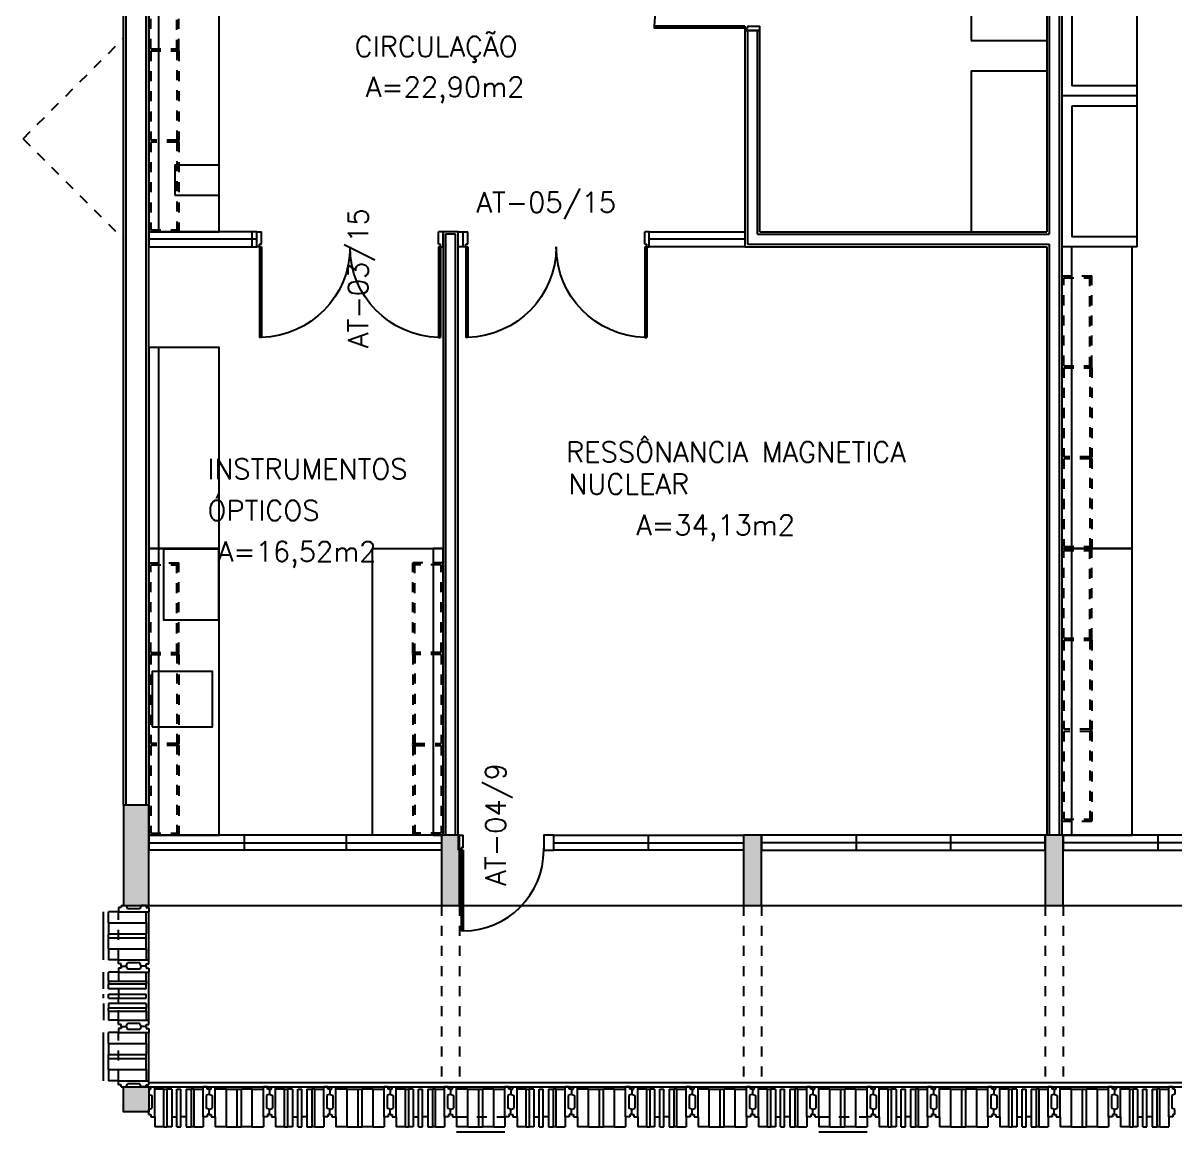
# Model space of a CAD drawing. Header units: metres. Extents: x -31 to 130, y -13 to 69.
# Drawn here: x -1.45 to 10, y -2.88 to 8.15 of the extents above; entities that cross this region are included whole.
import ezdxf

# ---------------------------------------------------------------- set-up
doc = ezdxf.new("R2010")
doc.units = ezdxf.units.M
doc.header["$LTSCALE"] = 0.002
doc.header["$MEASUREMENT"] = 0
doc.linetypes.add('HIDDEN', pattern=[9.525, 6.35, -3.175])
for name, color, linetype in [('ar-acesso', 2, 'CONTINUOUS'), ('ar-alv', 2, 'CONTINUOUS'), ('ar-armario', 1, 'CONTINUOUS'), ('ar-armarioproj', 1, 'HIDDEN'), ('ar-banc', 1, 'CONTINUOUS'), ('ar-brs', 2, 'CONTINUOUS'), ('ar-cap', 1, 'CONTINUOUS'), ('ar-castelo', 2, 'CONTINUOUS'), ('ar-equip', 2, 'CONTINUOUS'), ('ar-esc', 2, 'CONTINUOUS'), ('ar-esq', 2, 'CONTINUOUS'), ('ar-estc', 1, 'CONTINUOUS'), ('ar-piso', 1, 'CONTINUOUS'), ('ar-porta', 1, 'CONTINUOUS'), ('ar-proj', 1, 'HIDDEN'), ('ar-reboco', 2, 'CONTINUOUS'), ('banc', 1, 'CONTINUOUS'), ('brs-proj', 1, 'HIDDEN'), ('brs1', 2, 'CONTINUOUS'), ('brs2', 1, 'CONTINUOUS'), ('brs3', 1, 'CONTINUOUS'), ('brs4', 1, 'CONTINUOUS'), ('brs5', 1, 'CONTINUOUS'), ('cap01', 2, 'CONTINUOUS'), ('cap02', 1, 'CONTINUOUS'), ('ENDEREÇO', 2, 'CONTINUOUS'), ('esq-01', 1, 'CONTINUOUS'), ('esq-02', 1, 'CONTINUOUS'), ('esq01', 3, 'CONTINUOUS'), ('esq02', 2, 'CONTINUOUS'), ('estc-01', 3, 'CONTINUOUS'), ('h-estc', 3, 'CONTINUOUS'), ('ptm', 2, 'CONTINUOUS'), ('TEXTO', 2, 'CONTINUOUS'), ('ÁREA', 2, 'CONTINUOUS')]:
    doc.layers.add(name, color=color, linetype=linetype)
doc.styles.add('UNB-100', font='simplex.shx', dxfattribs={"height": 0.2})
doc.styles.add('UNB1-100', font='simplex.shx', dxfattribs={"height": 0.2})

# ---------------------------------------------------------------- blocks, each defined once
blk = doc.blocks.new('plr01-01p')
at = {"layer": 'h-estc'}
blk.add_hatch(color=3, dxfattribs=at).paths.add_polyline_path([(0.09, 0.075), (-0.09, 0.075), (-0.09, -0.625), (0.09, -0.625)])
at = {"layer": 'estc-01', "color": 3}
blk.add_lwpolyline([(-0.09, 0.075), (-0.09, -0.625), (0.09, -0.625), (0.09, 0.075)], close=True, dxfattribs=at)
blk = doc.blocks.new('esq02-01p')
at = {"layer": 'esq-01'}
for p, q in [((2.91, 0), (0.09, 0)), ((1.03, -0.075), (1.03, 0.075)), ((1.97, -0.075), (1.97, 0.075))]:
    blk.add_line(p, q, dxfattribs=at)
at = {"layer": 'esq-02'}
blk.add_lwpolyline([(2.91, -0.075), (0.09, -0.075), (0.09, 0.075), (2.91, 0.075)], close=True, dxfattribs=at)
blk = doc.blocks.new('cp-01p')
at = {"layer": 'cap01'}
for p, q in [((-0.75, 0.75), (-0.75, 0.65)), ((-0.75, 0.75), (0, 0.75)), ((-0.725, 0.75), (0, 0.75)), ((0, -0.75), (0, 0.75)), ((-0.75, 0.65), (-0.1, 0.65)), ((-0.1, -0.65), (-0.1, 0.65)), ((-0.75, -0.65), (-0.1, -0.65)), ((-0.75, -0.65), (-0.75, -0.75)), ((-0.75, -0.75), (0, -0.75))]:
    blk.add_line(p, q, dxfattribs=at)
at = {"layer": 'cap02'}
blk.add_line((-0.75, 0.65), (-0.75, -0.65), dxfattribs=at)
blk = doc.blocks.new('plr01-02p')
at = {"layer": 'h-estc'}
blk.add_hatch(color=3, dxfattribs=at).paths.add_polyline_path([(0.125, 0.375), (-0.125, 0.375), (-0.125, -0.625), (0.125, -0.625)])
at = {"layer": 'estc-01', "color": 3}
blk.add_lwpolyline([(-0.125, 0.375), (-0.125, -0.625), (0.125, -0.625), (0.125, 0.375)], close=True, dxfattribs=at)
blk = doc.blocks.new('brs01-01p-leste')
at = {"layer": 'brs1'}
for p, q in [((-3, 0.2), (-2.98, 0.2)), ((-3, 0.2), (-3, 0.15)), ((-3, 0.15), (-2.97, 0.137)), ((-2.98, 0.225), (-2.94, 0.225)), ((-2.98, 0.2), (-2.98, 0.225)), ((-2.97, 0.137), (-2.97, 0.013)), ((-2.94, -0.075), (-2.94, 0.225)), ((-2.42, 0.225), (-2.46, 0.225)), ((-2.46, -0.075), (-2.46, 0.225)), ((-2.4, 0.15), (-2.43, 0.137)), ((-2.43, 0.137), (-2.43, 0.013)), ((-2.42, 0.2), (-2.42, 0.225)), ((-2.4, 0.2), (-2.42, 0.2)), ((-2.4, 0.2), (-2.38, 0.2)), ((-2.4, 0.2), (-2.4, 0.15)), ((-2.4, 0.2), (-2.4, 0.15)), ((-2.4, 0.15), (-2.37, 0.137)), ((-2.38, 0.225), (-2.34, 0.225)), ((-2.38, 0.2), (-2.38, 0.225)), ((-2.37, 0.137), (-2.37, 0.013)), ((-2.34, -0.075), (-2.34, 0.225)), ((-1.82, 0.225), (-1.86, 0.225)), ((-1.86, -0.075), (-1.86, 0.225)), ((-1.8, 0.15), (-1.83, 0.137)), ((-1.83, 0.137), (-1.83, 0.013)), ((-1.82, 0.2), (-1.82, 0.225)), ((-1.8, 0.2), (-1.82, 0.2)), ((-1.8, 0.2), (-1.78, 0.2)), ((-1.8, 0.2), (-1.8, 0.15)), ((-1.8, 0.2), (-1.8, 0.15)), ((-1.8, 0.15), (-1.77, 0.137)), ((-1.78, 0.225), (-1.74, 0.225)), ((-1.78, 0.2), (-1.78, 0.225)), ((-1.77, 0.137), (-1.77, 0.013)), ((-1.74, -0.075), (-1.74, 0.225)), ((-1.22, 0.225), (-1.26, 0.225)), ((-1.26, -0.075), (-1.26, 0.225)), ((-1.2, 0.15), (-1.23, 0.137)), ((-1.23, 0.137), (-1.23, 0.013)), ((-1.22, 0.2), (-1.22, 0.225)), ((-1.2, 0.2), (-1.22, 0.2)), ((-1.2, 0.2), (-1.18, 0.2)), ((-1.2, 0.2), (-1.2, 0.15)), ((-1.2, 0.2), (-1.2, 0.15)), ((-1.2, 0.15), (-1.17, 0.137)), ((-1.18, 0.225), (-1.14, 0.225)), ((-1.18, 0.2), (-1.18, 0.225)), ((-1.17, 0.137), (-1.17, 0.013)), ((-1.14, -0.075), (-1.14, 0.225)), ((-0.62, 0.225), (-0.66, 0.225)), ((-0.66, -0.075), (-0.66, 0.225)), ((-0.6, 0.15), (-0.63, 0.137)), ((-0.63, 0.137), (-0.63, 0.013)), ((-0.62, 0.2), (-0.62, 0.225)), ((-0.6, 0.2), (-0.62, 0.2)), ((-0.6, 0.2), (-0.6, 0.15)), ((-0.6, 0.2), (-0.58, 0.2)), ((-0.6, 0.2), (-0.6, 0.15)), ((-0.6, 0.15), (-0.57, 0.137)), ((-0.58, 0.225), (-0.54, 0.225)), ((-0.58, 0.2), (-0.58, 0.225)), ((-0.57, 0.137), (-0.57, 0.013)), ((-0.54, -0.075), (-0.54, 0.225)), ((-0.02, 0.225), (-0.06, 0.225)), ((-0.06, -0.075), (-0.06, 0.225)), ((0, 0.15), (-0.03, 0.137)), ((-0.03, 0.137), (-0.03, 0.013)), ((-0.02, 0.2), (-0.02, 0.225)), ((0, 0.2), (-0.02, 0.2)), ((0, 0.2), (0, 0.15)), ((-3, 0), (-2.97, 0.013)), ((-2.4, 0), (-2.43, 0.013)), ((-2.4, 0), (-2.37, 0.013)), ((-1.8, 0), (-1.83, 0.013)), ((-1.8, 0), (-1.77, 0.013)), ((-1.2, 0), (-1.23, 0.013)), ((-1.2, 0), (-1.17, 0.013)), ((-0.6, 0), (-0.63, 0.013)), ((-0.6, 0), (-0.57, 0.013)), ((0, 0), (-0.03, 0.013)), ((-3, -0.05), (-3, 0)), ((-3, -0.05), (-2.98, -0.05)), ((-2.98, -0.05), (-2.98, -0.075)), ((-2.98, -0.075), (-2.94, -0.075)), ((-2.42, -0.075), (-2.46, -0.075)), ((-2.42, -0.05), (-2.42, -0.075)), ((-2.4, -0.05), (-2.42, -0.05)), ((-2.4, -0.05), (-2.4, 0)), ((-2.4, -0.05), (-2.4, 0)), ((-2.4, -0.05), (-2.38, -0.05)), ((-2.38, -0.05), (-2.38, -0.075)), ((-2.38, -0.075), (-2.34, -0.075)), ((-1.82, -0.075), (-1.86, -0.075)), ((-1.82, -0.05), (-1.82, -0.075)), ((-1.8, -0.05), (-1.82, -0.05)), ((-1.8, -0.05), (-1.8, 0)), ((-1.8, -0.05), (-1.8, 0)), ((-1.8, -0.05), (-1.78, -0.05)), ((-1.78, -0.05), (-1.78, -0.075)), ((-1.78, -0.075), (-1.74, -0.075)), ((-1.22, -0.075), (-1.26, -0.075)), ((-1.22, -0.05), (-1.22, -0.075)), ((-1.2, -0.05), (-1.22, -0.05)), ((-1.2, -0.05), (-1.2, 0)), ((-1.2, -0.05), (-1.2, 0)), ((-1.2, -0.05), (-1.18, -0.05)), ((-1.18, -0.05), (-1.18, -0.075)), ((-1.18, -0.075), (-1.14, -0.075)), ((-0.62, -0.075), (-0.66, -0.075)), ((-0.62, -0.05), (-0.62, -0.075)), ((-0.6, -0.05), (-0.62, -0.05)), ((-0.6, -0.05), (-0.6, 0)), ((-0.6, -0.05), (-0.6, 0)), ((-0.6, -0.05), (-0.58, -0.05)), ((-0.58, -0.05), (-0.58, -0.075)), ((-0.58, -0.075), (-0.54, -0.075)), ((-0.02, -0.075), (-0.06, -0.075)), ((-0.02, -0.05), (-0.02, -0.075)), ((0, -0.05), (-0.02, -0.05)), ((0, -0.05), (0, 0))]:
    blk.add_line(p, q, dxfattribs=at)
at = {"layer": 'brs2'}
for p, q in [((-2.94, 0.225), (-2.46, 0.225)), ((-2.34, 0.225), (-1.86, 0.225)), ((-2.229, 0.2), (-2.12, 0.2)), ((-1.971, 0.2), (-2.08, 0.2)), ((-1.74, 0.225), (-1.26, 0.225)), ((-1.14, 0.225), (-0.66, 0.225)), ((-1.029, 0.2), (-0.92, 0.2)), ((-0.771, 0.2), (-0.88, 0.2)), ((-0.54, 0.225), (-0.06, 0.225)), ((-2.772, -0.075), (-2.72, -0.075)), ((-2.628, -0.075), (-2.68, -0.075)), ((-1.572, -0.075), (-1.52, -0.075)), ((-1.428, -0.075), (-1.48, -0.075)), ((-0.372, -0.075), (-0.32, -0.075)), ((-0.228, -0.075), (-0.28, -0.075)), ((-2.229, -0.175), (-2.12, -0.175)), ((-1.971, -0.175), (-2.08, -0.175)), ((-1.029, -0.175), (-0.92, -0.175)), ((-0.771, -0.175), (-0.88, -0.175))]:
    blk.add_line(p, q, dxfattribs=at)
at = {"layer": 'brs3'}
for p, q in [((-2.82, 0.2), (-2.82, -0.175)), ((-2.772, 0.2), (-2.82, 0.2)), ((-2.772, 0.2), (-2.772, -0.175)), ((-2.628, 0.2), (-2.628, -0.175)), ((-2.628, 0.2), (-2.58, 0.2)), ((-2.58, 0.2), (-2.58, -0.175)), ((-2.12, -0.175), (-2.12, 0.2)), ((-2.12, 0.2), (-2.08, 0.2)), ((-2.08, -0.175), (-2.08, 0.2)), ((-1.62, 0.2), (-1.62, -0.175)), ((-1.572, 0.2), (-1.62, 0.2)), ((-1.572, 0.2), (-1.572, -0.175)), ((-1.428, 0.2), (-1.428, -0.175)), ((-1.428, 0.2), (-1.38, 0.2)), ((-1.38, 0.2), (-1.38, -0.175)), ((-0.92, -0.175), (-0.92, 0.2)), ((-0.92, 0.2), (-0.88, 0.2)), ((-0.88, -0.175), (-0.88, 0.2)), ((-0.42, 0.2), (-0.42, -0.175)), ((-0.372, 0.2), (-0.42, 0.2)), ((-0.372, 0.2), (-0.372, -0.175)), ((-0.228, 0.2), (-0.228, -0.175)), ((-0.228, 0.2), (-0.18, 0.2)), ((-0.18, 0.2), (-0.18, -0.175)), ((-2.772, -0.175), (-2.82, -0.175)), ((-2.628, -0.175), (-2.58, -0.175)), ((-2.12, -0.175), (-2.08, -0.175)), ((-1.572, -0.175), (-1.62, -0.175)), ((-1.428, -0.175), (-1.38, -0.175)), ((-0.92, -0.175), (-0.88, -0.175)), ((-0.372, -0.175), (-0.42, -0.175)), ((-0.228, -0.175), (-0.18, -0.175))]:
    blk.add_line(p, q, dxfattribs=at)
at = {"layer": 'brs4'}
for p, q in [((-2.85, 0.2), (-2.94, 0.2)), ((-2.85, -0.175), (-2.85, 0.2)), ((-2.85, 0.2), (-2.82, 0.2)), ((-2.72, -0.175), (-2.72, 0.2)), ((-2.72, 0.2), (-2.68, 0.2)), ((-2.68, -0.175), (-2.68, 0.2)), ((-2.55, 0.2), (-2.58, 0.2)), ((-2.55, 0.2), (-2.46, 0.2)), ((-2.55, -0.175), (-2.55, 0.2)), ((-2.229, 0.2), (-2.34, 0.2)), ((-2.229, -0.175), (-2.229, 0.2)), ((-1.971, 0.2), (-1.86, 0.2)), ((-1.971, -0.175), (-1.971, 0.2)), ((-1.65, 0.2), (-1.74, 0.2)), ((-1.65, -0.175), (-1.65, 0.2)), ((-1.65, 0.2), (-1.62, 0.2)), ((-1.52, -0.175), (-1.52, 0.2)), ((-1.52, 0.2), (-1.48, 0.2)), ((-1.48, -0.175), (-1.48, 0.2)), ((-1.35, 0.2), (-1.38, 0.2)), ((-1.35, 0.2), (-1.26, 0.2)), ((-1.35, -0.175), (-1.35, 0.2)), ((-1.029, 0.2), (-1.14, 0.2)), ((-1.029, -0.175), (-1.029, 0.2)), ((-0.771, 0.2), (-0.66, 0.2)), ((-0.771, -0.175), (-0.771, 0.2)), ((-0.45, 0.2), (-0.54, 0.2)), ((-0.45, -0.175), (-0.45, 0.2)), ((-0.45, 0.2), (-0.42, 0.2)), ((-0.32, -0.175), (-0.32, 0.2)), ((-0.32, 0.2), (-0.28, 0.2)), ((-0.28, -0.175), (-0.28, 0.2)), ((-0.15, 0.2), (-0.18, 0.2)), ((-0.15, 0.2), (-0.06, 0.2)), ((-0.15, -0.175), (-0.15, 0.2)), ((-2.94, -0.075), (-2.94, -0.175)), ((-2.46, -0.075), (-2.46, -0.175)), ((-2.34, -0.075), (-2.34, -0.175)), ((-1.86, -0.075), (-1.86, -0.175)), ((-1.74, -0.075), (-1.74, -0.175)), ((-1.26, -0.075), (-1.26, -0.175)), ((-1.14, -0.075), (-1.14, -0.175)), ((-0.66, -0.075), (-0.66, -0.175)), ((-0.54, -0.075), (-0.54, -0.175)), ((-0.06, -0.075), (-0.06, -0.175)), ((-2.85, -0.175), (-2.94, -0.175)), ((-2.85, -0.175), (-2.82, -0.175)), ((-2.72, -0.175), (-2.68, -0.175)), ((-2.55, -0.175), (-2.58, -0.175)), ((-2.55, -0.175), (-2.46, -0.175)), ((-2.229, -0.175), (-2.34, -0.175)), ((-1.971, -0.175), (-1.86, -0.175)), ((-1.65, -0.175), (-1.74, -0.175)), ((-1.65, -0.175), (-1.62, -0.175)), ((-1.52, -0.175), (-1.48, -0.175)), ((-1.35, -0.175), (-1.38, -0.175)), ((-1.35, -0.175), (-1.26, -0.175)), ((-1.029, -0.175), (-1.14, -0.175)), ((-0.771, -0.175), (-0.66, -0.175)), ((-0.45, -0.175), (-0.54, -0.175)), ((-0.45, -0.175), (-0.42, -0.175)), ((-0.32, -0.175), (-0.28, -0.175)), ((-0.15, -0.175), (-0.18, -0.175)), ((-0.15, -0.175), (-0.06, -0.175))]:
    blk.add_line(p, q, dxfattribs=at)
blk = doc.blocks.new('BRS01-03C')
at = {"layer": 'brs-proj'}
blk.add_line((0.54, 0.075), (0.06, 0.075), dxfattribs=at)
at = {"layer": 'brs1'}
for p, q in [((0, 0.05), (0.02, 0.05)), ((0, 0.05), (0, 0)), ((0, 0), (0.03, -0.013)), ((0.02, 0.075), (0.06, 0.075)), ((0.02, 0.05), (0.02, 0.075)), ((0.06, 0.075), (0.06, -0.225)), ((0.54, 0.075), (0.54, -0.225)), ((0.58, 0.075), (0.54, 0.075)), ((0.6, 0), (0.57, -0.013)), ((0.58, 0.05), (0.58, 0.075)), ((0.6, 0.05), (0.58, 0.05)), ((0.6, 0.05), (0.6, 0)), ((0.03, -0.137), (0.03, -0.013)), ((0.57, -0.137), (0.57, -0.013)), ((0, -0.15), (0.03, -0.137)), ((0, -0.2), (0, -0.15)), ((0, -0.2), (0.02, -0.2)), ((0.02, -0.2), (0.02, -0.225)), ((0.02, -0.225), (0.06, -0.225)), ((0.58, -0.225), (0.54, -0.225)), ((0.6, -0.15), (0.57, -0.137)), ((0.58, -0.2), (0.58, -0.225)), ((0.6, -0.2), (0.58, -0.2)), ((0.6, -0.2), (0.6, -0.15))]:
    blk.add_line(p, q, dxfattribs=at)
at = {"layer": 'brs2'}
blk.add_line((0.54, -0.225), (0.06, -0.225), dxfattribs=at)
at = {"layer": 'brs3'}
for p, q in [((0.28, 0.175), (0.28, -0.2)), ((0.32, 0.175), (0.28, 0.175)), ((0.32, 0.175), (0.32, -0.2)), ((0.32, -0.2), (0.28, -0.2))]:
    blk.add_line(p, q, dxfattribs=at)
at = {"layer": 'brs4'}
for p, q in [((0.06, 0.075), (0.06, 0.175)), ((0.171, 0.175), (0.06, 0.175)), ((0.171, 0.175), (0.171, -0.2)), ((0.429, 0.175), (0.54, 0.175)), ((0.429, 0.175), (0.429, -0.2)), ((0.54, 0.075), (0.54, 0.175)), ((0.171, -0.2), (0.06, -0.2)), ((0.429, -0.2), (0.54, -0.2))]:
    blk.add_line(p, q, dxfattribs=at)
at = {"layer": 'brs4', "color": 1}
for p, q in [((0.171, 0.175), (0.28, 0.175)), ((0.429, 0.175), (0.32, 0.175)), ((0.171, -0.2), (0.28, -0.2)), ((0.429, -0.2), (0.32, -0.2))]:
    blk.add_line(p, q, dxfattribs=at)
at = {"layer": 'brs5'}
blk.add_line((0.54, 0.225), (0.06, 0.225), dxfattribs=at)
blk = doc.blocks.new('BRS01-02C')
at = {"layer": 'brs-proj'}
for p, q in [((0.06, 0.075), (0.228, 0.075)), ((0.28, 0.075), (0.32, 0.075)), ((0.54, 0.075), (0.372, 0.075))]:
    blk.add_line(p, q, dxfattribs=at)
at = {"layer": 'brs1'}
for p, q in [((0, 0.05), (0.02, 0.05)), ((0, 0.05), (0, 0)), ((0, 0), (0.03, -0.013)), ((0.02, 0.075), (0.06, 0.075)), ((0.02, 0.05), (0.02, 0.075)), ((0.06, 0.075), (0.06, -0.225)), ((0.54, 0.075), (0.54, -0.225)), ((0.58, 0.075), (0.54, 0.075)), ((0.6, 0), (0.57, -0.013)), ((0.58, 0.05), (0.58, 0.075)), ((0.6, 0.05), (0.58, 0.05)), ((0.6, 0.05), (0.6, 0)), ((0.03, -0.137), (0.03, -0.013)), ((0.57, -0.137), (0.57, -0.013)), ((0, -0.15), (0.03, -0.137)), ((0, -0.2), (0, -0.15)), ((0, -0.2), (0.02, -0.2)), ((0.02, -0.2), (0.02, -0.225)), ((0.02, -0.225), (0.06, -0.225)), ((0.58, -0.225), (0.54, -0.225)), ((0.6, -0.15), (0.57, -0.137)), ((0.58, -0.2), (0.58, -0.225)), ((0.6, -0.2), (0.58, -0.2)), ((0.6, -0.2), (0.6, -0.15))]:
    blk.add_line(p, q, dxfattribs=at)
at = {"layer": 'brs2'}
for p, q in [((0.228, 0.075), (0.28, 0.075)), ((0.372, 0.075), (0.32, 0.075)), ((0.54, -0.225), (0.06, -0.225))]:
    blk.add_line(p, q, dxfattribs=at)
at = {"layer": 'brs3'}
for p, q in [((0.18, -0.2), (0.18, 0.175)), ((0.228, 0.175), (0.18, 0.175)), ((0.228, -0.2), (0.228, 0.175)), ((0.372, -0.2), (0.372, 0.175)), ((0.372, 0.175), (0.42, 0.175)), ((0.42, -0.2), (0.42, 0.175)), ((0.228, -0.2), (0.18, -0.2)), ((0.372, -0.2), (0.42, -0.2))]:
    blk.add_line(p, q, dxfattribs=at)
at = {"layer": 'brs4'}
for p, q in [((0.06, 0.075), (0.06, 0.175)), ((0.15, 0.175), (0.06, 0.175)), ((0.15, 0.175), (0.15, -0.2)), ((0.28, 0.175), (0.28, -0.2)), ((0.32, 0.175), (0.28, 0.175)), ((0.32, 0.175), (0.32, -0.2)), ((0.45, 0.175), (0.54, 0.175)), ((0.45, 0.175), (0.45, -0.2)), ((0.54, 0.075), (0.54, 0.175)), ((0.15, -0.2), (0.06, -0.2)), ((0.32, -0.2), (0.28, -0.2)), ((0.45, -0.2), (0.54, -0.2))]:
    blk.add_line(p, q, dxfattribs=at)
at = {"layer": 'brs4', "color": 3}
for p, q in [((0.15, 0.175), (0.18, 0.175)), ((0.45, 0.175), (0.42, 0.175)), ((0.15, -0.2), (0.18, -0.2)), ((0.45, -0.2), (0.42, -0.2))]:
    blk.add_line(p, q, dxfattribs=at)
at = {"layer": 'brs5'}
for p, q in [((0.228, 0.225), (0.06, 0.225)), ((0.32, 0.225), (0.28, 0.225)), ((0.372, 0.225), (0.54, 0.225))]:
    blk.add_line(p, q, dxfattribs=at)
blk = doc.blocks.new('bnc-09p')
at = {"layer": 'banc', "color": 1}
blk.add_lwpolyline([(-1.425, 0), (1.425, 0), (1.425, 0.7), (-1.425, 0.7)], close=True, dxfattribs=at)
blk = doc.blocks.new('bnc-15p')
at = {"layer": 'banc', "color": 1}
blk.add_lwpolyline([(-1.5, 0), (1.5, 0), (1.5, 0.7), (-1.5, 0.7)], close=True, dxfattribs=at)
blk = doc.blocks.new('pm-dp90-02p')
at = {"layer": 'ptm'}
for p, q in [((-0.925, 0), (-0.925, 0.15)), ((-0.925, 0.15), (-0.88, 0.15)), ((-0.88, 0.025), (-0.88, 0.15)), ((0.88, 0.025), (0.88, 0.15)), ((0.925, 0.15), (0.88, 0.15)), ((0.925, 0), (0.925, 0.15)), ((-0.9, 0), (-0.925, 0)), ((-0.88, 0.025), (-0.9, 0.025)), ((-0.9, 0), (-0.9, 0.025)), ((-0.9, 0), (-0.9, -0.9)), ((-0.88, 0), (-0.9, 0)), ((-0.88, 0), (-0.88, -0.9)), ((0.88, 0.025), (0.9, 0.025)), ((0.9, 0), (0.9, 0.025)), ((0.88, 0), (0.88, -0.9)), ((0.88, 0), (0.9, 0)), ((0.9, 0), (0.9, -0.9)), ((0.9, 0), (0.925, 0)), ((-0.88, -0.9), (-0.9, -0.9)), ((0.88, -0.9), (0.9, -0.9))]:
    blk.add_line(p, q, dxfattribs=at)
at = {"layer": 'ptm', "color": 1}
for centre, start, end in [((-0.9, 0), 271.2733, 360), ((0.9, 0), 180, 268.7267)]:
    blk.add_arc(centre, 0.9, start, end, dxfattribs=at)
blk = doc.blocks.new('esq02c-01p')
at = {"layer": 'esq01', "color": 1}
blk.add_line((-2.985, 0), (-0.075, 0), dxfattribs=at)
at = {"layer": 'esq02', "color": 1}
for p, q in [((-0.075, 0.075), (-2.985, 0.075)), ((-2.985, 0.075), (-2.985, -0.075)), ((-2.037, 0.075), (-2.037, -0.075)), ((-1.023, 0.075), (-1.023, -0.075)), ((-0.075, 0.075), (-0.075, -0.075)), ((-0.075, -0.075), (-2.985, -0.075))]:
    blk.add_line(p, q, dxfattribs=at)
blk = doc.blocks.new('bnc-08p')
at = {"layer": 'banc'}
blk.add_lwpolyline([(-1, 0), (1, 0), (1, 0.7), (-1, 0.7)], close=True, dxfattribs=at)
blk = doc.blocks.new('mob-ar3')
at = {"layer": 'ar-armarioproj'}
for p, q in [((-1.3825, 0), (-1.3825, 0.3)), ((-0.49, 0.3), (-1.3825, 0.3)), ((-1.3825, 0.28), (-1.3825, 0.3)), ((-1.3825, 0.28), (-1.3825, 0.3)), ((-0.48, 0.28), (-1.3825, 0.28)), ((-1.3625, 0.02), (-1.3625, 0.28)), ((-0.9325, 0.28), (-0.9325, 0.3)), ((-0.49, 0.3), (-0.4825, 0.3)), ((-0.49, 0.28), (-0.49, 0.02)), ((-0.4825, 0.28), (-0.4825, 0.3)), ((0.425, 0.28), (-0.48, 0.28)), ((-0.4775, 0.3), (-0.47, 0.3)), ((-0.4775, 0.28), (-0.4775, 0.3)), ((0.415, 0.3), (-0.47, 0.3)), ((-0.47, 0.28), (-0.47, 0.02)), ((-0.0275, 0.28), (-0.0275, 0.3)), ((0.415, 0.3), (0.4225, 0.3)), ((0.415, 0.02), (0.415, 0.28)), ((0.4225, 0.28), (0.4225, 0.3)), ((0.425, 0.28), (1.3275, 0.28)), ((0.4275, 0.28), (0.4275, 0.3)), ((0.4275, 0.3), (0.435, 0.3)), ((0.435, 0.3), (1.3075, 0.3)), ((0.435, 0.02), (0.435, 0.28)), ((0.8775, 0.28), (0.8775, 0.3)), ((1.3075, 0.3), (1.3275, 0.3)), ((1.3075, 0.02), (1.3075, 0.28)), ((1.3275, 0), (1.3275, 0.3)), ((-0.49, 0.02), (-1.3625, 0.02)), ((0.415, 0.02), (-0.47, 0.02)), ((0.435, 0.02), (1.3075, 0.02)), ((1.3275, 0), (-1.3825, 0))]:
    blk.add_line(p, q, dxfattribs=at)
blk = doc.blocks.new('esq04-01p')
at = {"layer": 'esq-01'}
blk.add_line((1.975, 0), (0.09, 0), dxfattribs=at)
at = {"layer": 'esq-02'}
blk.add_line((1.0325, 0.075), (1.0325, -0.075), dxfattribs=at)
for points in [[(1.975, -0.075), (0.09, -0.075), (0.09, 0.075), (1.975, 0.075), (1.975, -0.075)], [(2.075, 0.075), (1.975, 0.075), (1.975, -0.075), (2.075, -0.075)]]:
    blk.add_lwpolyline(points, close=True, dxfattribs=at)
at = {"layer": 'ptm'}
for p, q in [((2.875, 0.075), (2.875, 0.875)), ((2.875, 0.875), (2.895, 0.875)), ((2.895, 0.075), (2.895, 0.875)), ((2.075, 0.075), (2.05, 0.075)), ((2.075, 0.075), (2.075, 0.05)), ((2.875, 0.075), (2.895, 0.075)), ((2.875, 0.05), (2.875, -0.075)), ((2.875, 0.05), (2.895, 0.05)), ((2.895, 0.075), (2.92, 0.075)), ((2.895, 0.075), (2.895, 0.05)), ((2.92, 0.075), (2.92, -0.075)), ((2.92, -0.075), (2.875, -0.075))]:
    blk.add_line(p, q, dxfattribs=at)
at = {"layer": 'ptm', "color": 1}
blk.add_arc((2.875, 0.075), 0.8, 90, 180, dxfattribs=at)

msp = doc.modelspace()

# ---------------------------------------------------------------- hatches: boundary and pattern name
at = {"layer": 'h-estc'}
h = msp.add_hatch(color=8, dxfattribs=at)
h.paths.add_polyline_path([(-0.2, -2.575), (-0.45, -2.575), (-0.45, -2.675), (-0.2, -2.675), (-0.2, -2.65)])
h.paths.add_polyline_path([(-0.2, -2.425), (-0.45, -2.425), (-0.45, -2.575), (-0.2, -2.575)])

# ---------------------------------------------------------------- linework, layer by layer
at = {"layer": 'ar-acesso'}
msp.add_line((14.89, -2.385), (-0.2, -2.385), dxfattribs=at)
at = {"layer": 'ar-alv'}
for p, q in [((-0.425, 0.375), (-0.425, 9.924)), ((-0.225, 0.375), (-0.225, 9.924)), ((8.75, 9.925), (8.75, 6.05)), ((8.85, 9.925), (8.85, 0.075)), ((5.875, 8.075), (5.725, 8.075)), ((5.75, 8.075), (5.75, 5.95)), ((5.85, 6.05), (5.85, 8.075)), ((5.725, 6.075), (5.725, 5.925)), ((2.85, 6.05), (2.75, 6.05)), ((2.75, 6.05), (2.75, 0.075)), ((2.85, 0.075), (2.85, 6.05)), ((5.85, 6.05), (8.75, 6.05)), ((5.75, 5.95), (8.75, 5.95)), ((8.75, 5.95), (8.75, 0.075))]:
    msp.add_line(p, q, dxfattribs=at)
at = {"layer": 'ar-armario'}
for p, q in [((7.975, 10.275), (7.975, 7.975)), ((7.975, 7.975), (8.725, 7.975)), ((7.975, 7.675), (8.725, 7.675)), ((7.975, 7.675), (7.975, 6.075))]:
    msp.add_line(p, q, dxfattribs=at)
at = {"layer": 'ar-castelo'}
for points in [[(-0.2, 6.075), (-0.1, 6.075), (-0.1, 8.925), (-0.2, 8.925)], [(8.875, 2.925), (8.975, 2.925), (8.975, 5.925), (8.875, 5.925)], [(-0.2, 2.925), (-0.1, 2.925), (-0.1, 4.925), (-0.2, 4.925)], [(-0.2, 0.075), (-0.1, 0.075), (-0.1, 2.925), (-0.2, 2.925)], [(2.625, 0.075), (2.725, 0.075), (2.725, 2.925), (2.625, 2.925)], [(8.875, 0.075), (8.975, 0.075), (8.975, 2.925), (8.875, 2.925)]]:
    msp.add_lwpolyline(points, close=True, dxfattribs=at)
at = {"layer": 'ar-equip'}
for points in [[(0.058, 6.438), (0.498, 6.438), (0.498, 6.738), (0.058, 6.738)], [(-0.054, 2.918), (-0.054, 2.218), (0.496, 2.218), (0.496, 2.918)], [(-0.168, 1.152), (0.432, 1.152), (0.432, 1.702), (-0.168, 1.702)]]:
    msp.add_lwpolyline(points, close=True, dxfattribs=at)
at = {"layer": 'ar-estc'}
msp.add_lwpolyline([(-0.2, -2.675), (-0.45, -2.675), (-0.45, -2.425), (-0.2, -2.425)], close=True, dxfattribs=at)
at = {"layer": 'ar-piso'}
for p, q in [((-0.2, -0.625), (2.71, -0.625)), ((2.89, -0.625), (5.725, -0.625)), ((5.8, -0.625), (8.725, -0.625)), ((8.8, -0.625), (11.725, -0.625)), ((-0.2, -2.425), (23.71, -2.425))]:
    msp.add_line(p, q, dxfattribs=at)
at = {"layer": 'ar-proj'}
for p, q in [((-1.45, 7), (-0.45, 8)), ((-1.45, 7), (-0.45, 6)), ((2.71, -0.625), (2.71, -2.425)), ((2.89, -0.625), (2.89, -2.425)), ((5.71, -0.625), (5.71, -2.425)), ((5.89, -0.625), (5.89, -2.425)), ((8.71, -0.625), (8.71, -2.425)), ((8.89, -0.625), (8.89, -2.425))]:
    msp.add_line(p, q, dxfattribs=at)
at = {"layer": 'ar-reboco'}
for p, q in [((-0.45, 0.375), (-0.45, 13.625)), ((-0.2, 0.375), (-0.2, 13.625)), ((8.725, 9.925), (8.725, 6.075)), ((8.875, 9.925), (8.875, 0.075)), ((5.725, 8.075), (5.725, 5.925)), ((5.875, 6.075), (5.875, 8.075)), ((2.875, 6.075), (2.725, 6.075)), ((2.725, 6.075), (2.725, 0.075)), ((2.875, 0.075), (2.875, 6.075)), ((5.875, 6.075), (8.725, 6.075)), ((5.725, 5.925), (8.725, 5.925)), ((8.725, 5.925), (8.725, 0.075))]:
    msp.add_line(p, q, dxfattribs=at)
at = {"layer": 'esq-01'}
for p, q in [((0.828, 5.925), (0.828, 6.075)), ((4.775, 5.925), (4.775, 6.075)), ((0.875, 6), (-0.2, 6)), ((5.725, 6), (4.775, 6))]:
    msp.add_line(p, q, dxfattribs=at)
at = {"layer": 'esq-02'}
for points in [[(0.875, 6.075), (-0.2, 6.075), (-0.2, 5.925), (0.875, 5.925)], [(2.925, 5.925), (2.875, 5.925), (2.875, 6.075), (2.925, 6.075)], [(4.775, 6.075), (5.725, 6.075), (5.725, 5.925), (4.775, 5.925)]]:
    msp.add_lwpolyline(points, dxfattribs=at)

# ---------------------------------------------------------------- block references
at = {"layer": 'ar-armarioproj', "xscale": -1, "rotation": 270}
for p in [(-0.2, 7.457), (8.875, 4.308), (8.875, 1.598), (-0.2, 1.457)]:
    msp.add_blockref('mob-ar3', p, dxfattribs=at)
at = {"layer": 'ar-armarioproj', "rotation": 90}
msp.add_blockref('mob-ar3', (2.725, 1.457), dxfattribs=at)
at = {"layer": 'ar-banc', "rotation": 270}
for name, p in [('bnc-09p', (-0.2, 7.5)), ('bnc-15p', (8.875, 4.425)), ('bnc-08p', (-0.2, 3.925)), ('bnc-09p', (-0.2, 1.5))]:
    msp.add_blockref(name, p, dxfattribs=at)
at = {"layer": 'ar-banc', "xscale": -1, "rotation": 89.99999999999768}
msp.add_blockref('bnc-09p', (2.725, 1.5), dxfattribs=at)
at = {"layer": 'ar-brs', "xscale": -1, "rotation": 90}
for name, p in [('BRS01-03C', (-0.425, -0.625)), ('BRS01-02C', (-0.425, -1.225)), ('BRS01-03C', (-0.425, -1.825))]:
    msp.add_blockref(name, p, dxfattribs=at)
at = {"layer": 'ar-brs'}
for p in [(2.8, -2.65), (6.4, -2.65), (10, -2.65)]:
    msp.add_blockref('brs01-01p-leste', p, dxfattribs=at)
at = {"layer": 'ar-brs', "rotation": 180}
for p in [(3.4, -2.65), (7, -2.65)]:
    msp.add_blockref('BRS01-03C', p, dxfattribs=at)
at = {"layer": 'ar-cap', "rotation": 180}
for p in [(8.875, 8.175), (8.875, 6.675)]:
    msp.add_blockref('cp-01p', p, dxfattribs=at)
at = {"layer": 'ar-esc', "rotation": 270}
msp.add_blockref('bnc-09p', (8.875, 1.5), dxfattribs=at)
at = {"layer": 'ar-esq'}
msp.add_blockref('esq02c-01p', (2.785, 0), dxfattribs=at)
at = {"layer": 'ar-esq', "rotation": 180}
msp.add_blockref('esq04-01p', (5.8, 0), dxfattribs=at)
at = {"layer": 'ar-esq', "xscale": -1, "rotation": 180}
for p in [(5.8, 0), (8.8, 0)]:
    msp.add_blockref('esq02-01p', p, dxfattribs=at)
at = {"layer": 'ar-estc'}
for name, p in [('plr01-02p', (-0.325, 0)), ('plr01-01p', (2.8, 0)), ('plr01-01p', (5.8, 0)), ('plr01-01p', (8.8, 0))]:
    msp.add_blockref(name, p, dxfattribs=at)
at = {"layer": 'ar-porta', "xscale": -1}
for p, rotation in [((5.725, 9), 270), ((1.8, 5.925), 359.9999999999851), ((3.85, 5.925), 359.9999999999851)]:
    msp.add_blockref('pm-dp90-02p', p, dxfattribs=dict(at, rotation=rotation))

# ---------------------------------------------------------------- texts
at = {"layer": 'ENDEREÇO', "style": 'UNB-100'}
msp.add_text('AT-05/15', height=0.2, dxfattribs=at).set_placement((3.056, 6.267))
for s, p in [('AT-03/15', (1.981, 4.92)), ('AT-04/9', (3.348, -0.425))]:
    msp.add_text(s, height=0.2, rotation=90, dxfattribs=at).set_placement(p)
at = {"layer": 'TEXTO', "style": 'UNB1-100'}
for s, p in [('CIRCULAÇÃO', (1.846, 7.816)), ('RESSÔNANCIA MAGNETICA', (3.948, 3.785)), ('INSTRUMENTOS', (0.383, 3.616)), ('NUCLEAR', (3.97, 3.467)), ('ÓPTICOS', (0.383, 3.203))]:
    msp.add_text(s, height=0.2, dxfattribs=at).set_placement(p)
at = {"layer": 'ÁREA', "style": 'UNB1-100'}
for s, p in [('A=22,90m2', (1.956, 7.415)), ('A=34,13m2', (4.646, 3.059)), ('A=16,52m2', (0.485, 2.796))]:
    msp.add_text(s, height=0.2, dxfattribs=at).set_placement(p)

doc.saveas('drawing.dxf')
